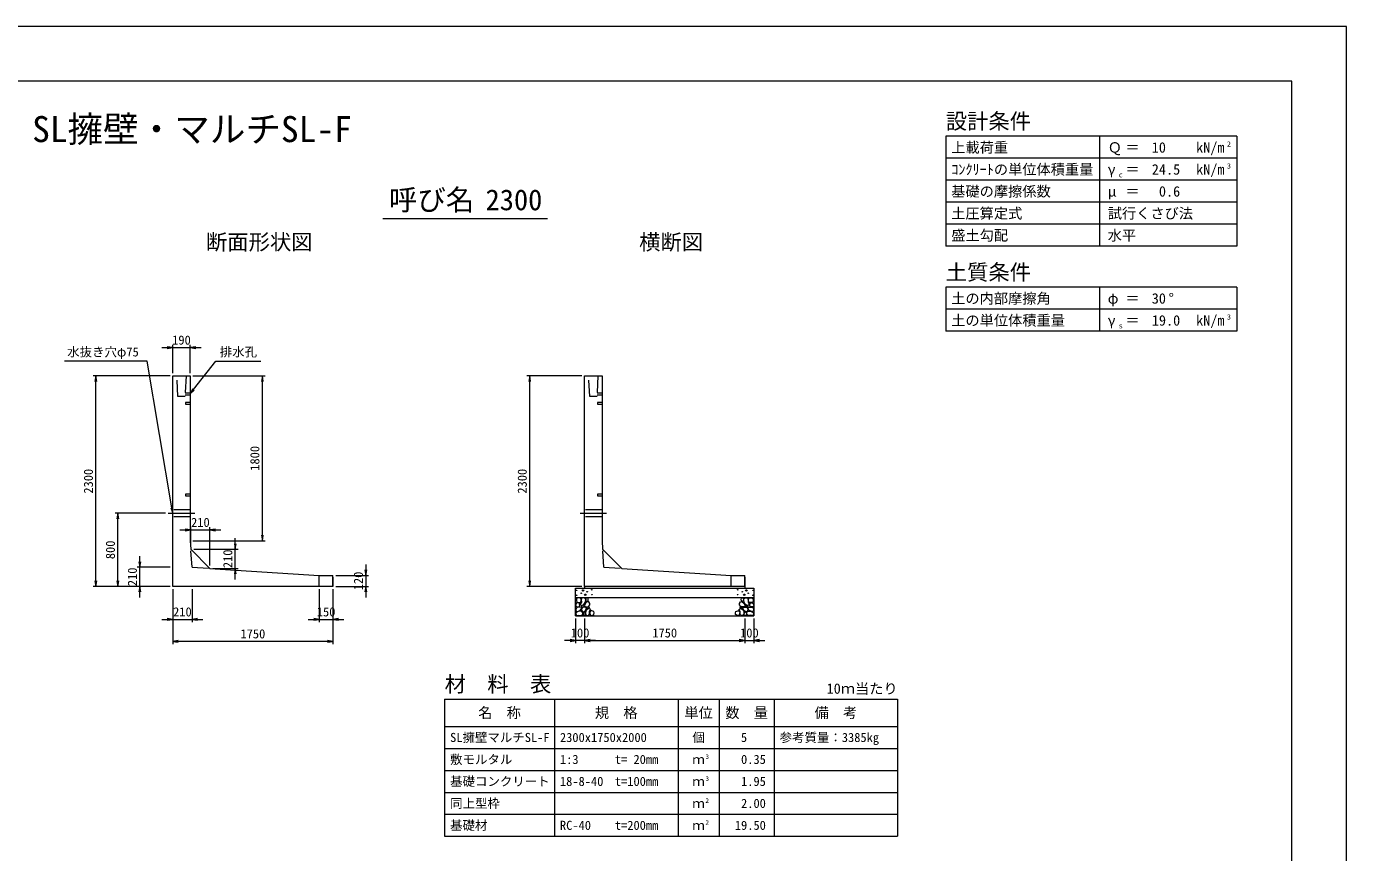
# Model space of a CAD drawing. Units: millimetres at full size, sheet at 1:30. Extents: x 87100 to 112330, y -109759 to -91939.
# Drawn here: x 97906 to 112330, y -100967 to -91939 of the extents above; entities that cross this region are included whole.
import ezdxf
from ezdxf.enums import TextEntityAlignment as Align

# ---------------------------------------------------------------- set-up
doc = ezdxf.new("R2010")
doc.units = ezdxf.units.MM
doc.header["$LTSCALE"] = 30
doc.linetypes.add('CHAIN', pattern=[18.5, 12, -1.5, 3.5, -1.5])
doc.linetypes.add('DASHED_SPACED', pattern=[12, 6, -6])
for name, color, linetype, lineweight in [('D-BMK', 2, 'CHAIN', 13), ('D-DCR-HCHn', 4, 'Continuous', 9), ('D-MTR-FRAM', 7, 'Continuous', 13), ('D-MTR-LINE', 7, 'Continuous', 13), ('D-STR-DIM', 7, 'Continuous', 9), ('D-STR-STRn', 1, 'Continuous', 13), ('D-STR-TXT', 7, 'Continuous', 9), ('D-TTL', 2, 'Continuous', 13), ('D-TTL-FRAM', 2, 'Continuous', 13), ('D-TTL-LINE', 7, 'Continuous', 18), ('D-TTL-TXT', 7, 'Continuous', 13)]:
    doc.layers.add(name, color=color, linetype=linetype, lineweight=lineweight)
doc.layers.add('D-MTR', color=7, linetype='Continuous')
doc.layers.add('D-MTR-TXT', color=7, linetype='Continuous')
doc.styles.add('ＭＳ ゴシック', font='')
doc.styles.get('ＭＳ ゴシック').set_extended_font_data('MS Gothic')

# ---------------------------------------------------------------- blocks, each defined once
blk = doc.blocks.new('open_arrow')
at = {"color": 0, "linetype": 'Continuous', "lineweight": -2}
blk.add_lwpolyline([(7.5, 1.25), (0, 0), (7.5, -1.25)], dxfattribs=at)

msp = doc.modelspace()

# ---------------------------------------------------------------- linework, layer by layer
at = {"layer": 'D-BMK'}
for p, q in [((99455.11, -97258.73), (99745.11, -97258.73)), ((103955.11, -97258.73), (104245.11, -97258.73))]:
    msp.add_line(p, q, dxfattribs=at)
at = {"layer": 'D-DCR-HCHn'}
for points in [[(103956.31, -98187.13), (103935.51, -98182.51), (103917.01, -98191.76), (103914.7, -98212.56), (103919.33, -98228.74), (103942.44, -98235.67), (103958.62, -98235.67), (103965.55, -98224.12), (103965.55, -98198.69)], [(103974.8, -98184.82), (103967.87, -98205.62), (103970.18, -98228.74), (103954, -98254.17), (103974.8, -98265.72), (103997.91, -98254.17), (104011.78, -98235.67), (104016.41, -98205.62), (104011.78, -98189.44), (103997.91, -98182.51)], [(104014.09, -98240.3), (104002.54, -98268.03), (104011.78, -98279.59), (104039.52, -98279.59), (104051.08, -98274.97), (104062.64, -98258.79), (104062.64, -98244.92), (104051.08, -98226.43), (104037.21, -98224.12)], [(104018.72, -98189.44), (104018.72, -98217.18), (104030.27, -98224.12), (104041.83, -98217.18), (104044.14, -98201), (104041.83, -98187.13), (104025.65, -98182.51)], [(105746.13, -98240.3), (105757.68, -98268.03), (105748.44, -98279.59), (105720.7, -98279.59), (105709.14, -98274.97), (105697.58, -98258.79), (105697.58, -98244.92), (105709.14, -98226.43), (105723.01, -98224.12)], [(105741.5, -98189.44), (105741.5, -98217.18), (105729.95, -98224.12), (105718.39, -98217.18), (105716.08, -98201), (105718.39, -98187.13), (105734.57, -98182.51)], [(105785.42, -98184.82), (105792.35, -98205.62), (105790.04, -98228.74), (105806.22, -98254.17), (105785.42, -98265.72), (105762.31, -98254.17), (105748.44, -98235.67), (105743.81, -98205.62), (105748.44, -98189.44), (105762.31, -98182.51)], [(105803.91, -98187.13), (105824.71, -98182.51), (105843.21, -98191.76), (105845.52, -98212.56), (105840.9, -98228.74), (105817.78, -98235.67), (105801.6, -98235.67), (105794.67, -98224.12), (105794.67, -98198.69)], [(103912.39, -98244.92), (103905.46, -98265.72), (103914.7, -98279.59), (103937.82, -98281.9), (103953.6, -98275.13), (103947.06, -98258.79), (103951.69, -98249.54), (103942.44, -98240.3), (103928.57, -98235.67)], [(103956.27, -98321.72), (103973.39, -98296.04), (103971.25, -98289.62), (103947.7, -98283.19), (103926.3, -98285.33), (103911.32, -98298.18), (103909.18, -98313.16), (103911.32, -98328.14), (103928.44, -98332.42)], [(103964.83, -98375.22), (103979.81, -98368.8), (103984.09, -98347.4), (103975.53, -98332.42), (103960.55, -98328.14), (103941.28, -98330.28), (103919.88, -98338.84), (103909.18, -98351.68), (103909.18, -98366.66), (103915.6, -98375.22), (103941.28, -98373.08)], [(103979.42, -98265.72), (103967.87, -98274.97), (103972.49, -98281.9), (103988.67, -98281.9), (103995.6, -98279.59), (104000.23, -98270.35), (103993.29, -98263.41)], [(104016.19, -98321.72), (104026.89, -98296.04), (104018.33, -98285.33), (103992.65, -98285.33), (103981.95, -98289.62), (103971.25, -98304.6), (103971.25, -98317.44), (103981.95, -98334.56), (103994.79, -98336.7)], [(104011.91, -98368.8), (104011.91, -98343.12), (104001.21, -98336.7), (103990.51, -98343.12), (103988.37, -98358.1), (103990.51, -98370.94), (104005.49, -98375.22)], [(104052.58, -98373.08), (104059, -98353.82), (104056.86, -98332.42), (104071.84, -98308.88), (104052.58, -98298.18), (104031.17, -98308.88), (104018.33, -98326), (104014.05, -98353.82), (104018.33, -98368.8), (104031.17, -98375.22)], [(104048.3, -98298.18), (104059, -98289.62), (104054.72, -98283.19), (104039.73, -98283.19), (104033.31, -98285.33), (104029.03, -98293.9), (104035.45, -98300.32)], [(104069.7, -98370.94), (104088.96, -98375.22), (104106.08, -98366.66), (104108.22, -98347.4), (104103.94, -98332.42), (104082.54, -98326), (104067.56, -98326), (104061.14, -98336.7), (104061.14, -98360.24)], [(105690.52, -98370.94), (105671.26, -98375.22), (105654.14, -98366.66), (105652, -98347.4), (105656.28, -98332.42), (105677.68, -98326), (105692.66, -98326), (105699.08, -98336.7), (105699.08, -98360.24)], [(105707.64, -98373.08), (105701.22, -98353.82), (105703.36, -98332.42), (105688.38, -98308.88), (105707.64, -98298.18), (105729.05, -98308.88), (105741.89, -98326), (105746.17, -98353.82), (105741.89, -98368.8), (105729.05, -98375.22)], [(105711.92, -98298.18), (105701.22, -98289.62), (105705.5, -98283.19), (105720.49, -98283.19), (105726.91, -98285.33), (105731.19, -98293.9), (105724.77, -98300.32)], [(105744.03, -98321.72), (105733.33, -98296.04), (105741.89, -98285.33), (105767.57, -98285.33), (105778.27, -98289.62), (105788.97, -98304.6), (105788.97, -98317.44), (105778.27, -98334.56), (105765.43, -98336.7)], [(105748.31, -98368.8), (105748.31, -98343.12), (105759.01, -98336.7), (105769.71, -98343.12), (105771.85, -98358.1), (105769.71, -98370.94), (105754.73, -98375.22)], [(105780.8, -98265.72), (105792.35, -98274.97), (105787.73, -98281.9), (105771.55, -98281.9), (105764.62, -98279.59), (105759.99, -98270.35), (105766.93, -98263.41)], [(105795.39, -98375.22), (105780.41, -98368.8), (105776.13, -98347.4), (105784.69, -98332.42), (105799.67, -98328.14), (105818.94, -98330.28), (105840.34, -98338.84), (105851.04, -98351.68), (105851.04, -98366.66), (105844.62, -98375.22), (105818.94, -98373.08)], [(105803.96, -98321.72), (105786.83, -98296.04), (105788.97, -98289.62), (105812.52, -98283.19), (105833.92, -98285.33), (105848.9, -98298.18), (105851.04, -98313.16), (105848.9, -98328.14), (105831.78, -98332.42)], [(105847.83, -98244.92), (105854.76, -98265.72), (105845.52, -98279.59), (105822.4, -98281.9), (105806.62, -98275.13), (105813.16, -98258.79), (105808.53, -98249.54), (105817.78, -98240.3), (105831.65, -98235.67)]]:
    msp.add_lwpolyline(points, close=True, dxfattribs=at)
for centre, radius in [((103915.84, -98101.3), 3), ((103916.98, -98154.81), 3), ((103967.4, -98132.97), 3), ((103988.45, -98101.3), 7.5), ((104011.77, -98148.76), 7.5), ((104032.82, -98117.09), 3), ((104083.24, -98095.25), 3), ((104084.38, -98148.76), 3), ((105675.84, -98148.76), 3), ((105676.98, -98095.25), 3), ((105727.4, -98117.09), 3), ((105748.45, -98148.76), 7.5), ((105771.77, -98101.3), 7.5), ((105792.82, -98132.97), 3), ((105843.24, -98154.81), 3), ((105844.38, -98101.3), 3)]:
    msp.add_circle(centre, radius, dxfattribs=at)
at = {"layer": 'D-MTR-FRAM'}
for p, q in [((102475.11, -99288.73), (107425.11, -99288.73)), ((102475.11, -99288.73), (102475.11, -100788.73)), ((107425.11, -99288.73), (107425.11, -100788.73)), ((102475.11, -100788.73), (107425.11, -100788.73))]:
    msp.add_line(p, q, dxfattribs=at)
at = {"layer": 'D-MTR-LINE'}
for p, q in [((103675.11, -99288.73), (103675.11, -100788.73)), ((105025.11, -99288.73), (105025.11, -100788.73)), ((105475.11, -99288.73), (105475.11, -100788.73)), ((106075.11, -99288.73), (106075.11, -100788.73)), ((102475.11, -99588.73), (107425.11, -99588.73)), ((102475.11, -99828.73), (107425.11, -99828.73)), ((102475.11, -100068.73), (107425.11, -100068.73)), ((102475.11, -100308.73), (107425.11, -100308.73)), ((102475.11, -100548.73), (107425.11, -100548.73))]:
    msp.add_line(p, q, dxfattribs=at)
at = {"layer": 'D-STR-DIM'}
for p, q in [((99385.11, -95448.73), (99815.11, -95448.73)), ((99505.11, -95728.73), (99505.11, -95418.73)), ((99695.11, -95728.73), (99695.11, -95418.73)), ((99475.11, -95758.73), (98635.11, -95758.73)), ((98665.11, -98058.73), (98665.11, -95758.73)), ((99725.11, -95758.73), (100513.75, -95758.73)), ((100483.75, -97558.73), (100483.75, -95758.73)), ((103975.11, -95758.73), (103375.11, -95758.73)), ((103405.11, -98058.73), (103405.11, -95758.73)), ((99425.11, -97258.73), (98875.11, -97258.73)), ((98905.11, -98058.73), (98905.11, -97258.73)), ((99581.5, -97440.85), (100031.5, -97440.85)), ((99701.5, -97621.44), (99701.5, -97410.85)), ((99911.5, -97831.44), (99911.5, -97410.85)), ((99725.11, -97558.73), (100513.75, -97558.73)), ((99735, -97651.67), (100217.83, -97651.67)), ((100187.83, -97981.44), (100187.83, -97531.67)), ((99145.11, -98178.73), (99145.11, -97728.73)), ((99475.11, -97848.73), (99115.11, -97848.73)), ((99941.5, -97861.44), (100217.83, -97861.44)), ((101285.11, -97938.73), (101645.11, -97938.73)), ((101615.11, -97818.73), (101615.11, -98178.73)), ((99475.11, -98058.73), (98635.11, -98058.73)), ((99475.11, -98058.73), (98875.11, -98058.73)), ((99475.11, -98058.73), (99115.11, -98058.73)), ((101285.11, -98058.73), (101645.11, -98058.73)), ((103975.11, -98058.73), (103375.11, -98058.73)), ((99505.11, -98088.73), (99505.11, -98688.73)), ((99505.11, -98088.73), (99505.11, -98448.73)), ((99715.11, -98088.73), (99715.11, -98448.73)), ((101105.11, -98088.73), (101105.11, -98448.73)), ((101255.11, -98088.73), (101255.11, -98688.73)), ((101255.11, -98088.73), (101255.11, -98448.73)), ((99385.11, -98418.73), (99835.11, -98418.73)), ((100985.11, -98418.73), (101375.11, -98418.73)), ((103905.11, -98408.73), (103905.11, -98678.73)), ((104005.11, -98408.73), (104005.11, -98678.73)), ((104005.11, -98408.73), (104005.11, -98678.73)), ((105755.11, -98408.73), (105755.11, -98678.73)), ((105755.11, -98408.73), (105755.11, -98678.73)), ((105855.11, -98408.73), (105855.11, -98678.73)), ((101255.11, -98658.73), (99505.11, -98658.73)), ((104125.11, -98648.73), (103785.11, -98648.73)), ((104005.11, -98648.73), (105755.11, -98648.73)), ((105635.11, -98648.73), (105975.11, -98648.73))]:
    msp.add_line(p, q, dxfattribs=at)
for points in [[(99505.11, -97258.73), (99495.14, -97199.56), (99225.11, -95596.51)], [(99695.11, -95953.73), (99732.12, -95906.51), (99975.11, -95596.51)]]:
    msp.add_lwpolyline(points, dxfattribs=at)
at = {"layer": 'D-STR-STRn'}
for p, q in [((99505.11, -98058.73), (99505.11, -95758.73)), ((99505.11, -95758.73), (99695.11, -95758.73)), ((99695.11, -95758.73), (99695.11, -97558.73)), ((104005.11, -98058.73), (104005.11, -95758.73)), ((104005.11, -95758.73), (104195.11, -95758.73)), ((104195.11, -95758.73), (104195.11, -97558.73)), ((99695.11, -97558.73), (99701.5, -97651.44)), ((99701.5, -97651.44), (99911.5, -97861.44)), ((104195.11, -97558.73), (104201.5, -97651.44)), ((104201.5, -97651.44), (104411.5, -97861.44)), ((99911.5, -97861.44), (101105.11, -97938.73)), ((101105.11, -97938.73), (101255.11, -97938.73)), ((101105.11, -98058.73), (101105.11, -97938.73)), ((101255.11, -98058.73), (101255.11, -97938.73)), ((104411.5, -97861.44), (105605.11, -97938.73)), ((105605.11, -97938.73), (105755.11, -97938.73)), ((105605.11, -98058.73), (105605.11, -97938.73)), ((105755.11, -98058.73), (105755.11, -97938.73)), ((101255.11, -98058.73), (99505.11, -98058.73)), ((101255.11, -97958.73), (101255.11, -98058.73)), ((103905.11, -98378.73), (103905.11, -98078.73)), ((103905.11, -98078.73), (105855.11, -98078.73)), ((104005.11, -98058.73), (104005.11, -98078.73)), ((105755.11, -98058.73), (104005.11, -98058.73)), ((105755.11, -97958.73), (105755.11, -98058.73)), ((105755.11, -98058.73), (105755.11, -98078.73)), ((105855.11, -98078.73), (105855.11, -98378.73)), ((103905.11, -98178.73), (105855.11, -98178.73)), ((103905.11, -98378.73), (105855.11, -98378.73))]:
    msp.add_line(p, q, dxfattribs=at)
at = {"layer": 'D-STR-STRn', "linetype": 'DASHED_SPACED'}
for p, q in [((99560.11, -95983.73), (99550.11, -95758.73)), ((99650.11, -95758.73), (99640.11, -95983.73)), ((104060.11, -95983.73), (104050.11, -95758.73)), ((104150.11, -95758.73), (104140.11, -95983.73)), ((99640.11, -95983.73), (99560.11, -95983.73)), ((99641, -95963.73), (99695.11, -95963.73)), ((99641.89, -95943.73), (99695.11, -95943.73)), ((104140.11, -95983.73), (104060.11, -95983.73)), ((104141, -95963.73), (104195.11, -95963.73)), ((104141.89, -95943.73), (104195.11, -95943.73)), ((99695.11, -97221.23), (99505.11, -97221.23)), ((99695.11, -97296.23), (99505.11, -97296.23)), ((104195.11, -97221.23), (104005.11, -97221.23)), ((104195.11, -97296.23), (104005.11, -97296.23))]:
    msp.add_line(p, q, dxfattribs=at)
at = {"layer": 'D-STR-STRn', "color": 2, "linetype": 'DASHED_SPACED'}
for p, q in [((99715.11, -97848.73), (99701.5, -97651.44)), ((104215.11, -97848.73), (104201.5, -97651.44)), ((99715.11, -97848.73), (99911.5, -97861.44)), ((104215.11, -97848.73), (104411.5, -97861.44))]:
    msp.add_line(p, q, dxfattribs=at)
at = {"layer": 'D-STR-STRn', "linetype": 'DASHED_SPACED'}
for points in [[(99695.11, -96049.23), (99645.11, -96049.23), (99645.11, -96068.23), (99695.11, -96068.23)], [(104195.11, -96049.23), (104145.11, -96049.23), (104145.11, -96068.23), (104195.11, -96068.23)], [(99695.11, -97049.23), (99645.11, -97049.23), (99645.11, -97068.23), (99695.11, -97068.23)], [(104195.11, -97049.23), (104145.11, -97049.23), (104145.11, -97068.23), (104195.11, -97068.23)]]:
    msp.add_lwpolyline(points, dxfattribs=at)
at = {"layer": 'D-STR-TXT'}
for p, q in [((99225.11, -95596.51), (98322.93, -95596.51)), ((99975.11, -95596.51), (100467.29, -95596.51))]:
    msp.add_line(p, q, dxfattribs=at)
at = {"layer": 'D-TTL'}
for points in [[(87100.11, -109758.73), (112330.11, -109758.73), (112330.11, -91938.73), (87100.11, -91938.73)], [(87700.11, -109158.73), (111730.11, -109158.73), (111730.11, -92538.73), (87700.11, -92538.73)]]:
    msp.add_lwpolyline(points, close=True, dxfattribs=at)
at = {"layer": 'D-TTL-FRAM'}
for p, q in [((111130.11, -93138.73), (107950.11, -93138.73)), ((107950.11, -93138.73), (107950.11, -94338.73)), ((111130.11, -93138.73), (111130.11, -94338.73)), ((111130.11, -94338.73), (107950.11, -94338.73)), ((111130.11, -94788.73), (107950.11, -94788.73)), ((107950.11, -94788.73), (107950.11, -95268.73)), ((111130.11, -94788.73), (111130.11, -95268.73)), ((111130.11, -95268.73), (107950.11, -95268.73))]:
    msp.add_line(p, q, dxfattribs=at)
at = {"layer": 'D-TTL-LINE'}
for p, q in [((109630.11, -93138.73), (109630.11, -94338.73)), ((111130.11, -93378.73), (107950.11, -93378.73)), ((111130.11, -93618.73), (107950.11, -93618.73)), ((111130.11, -93858.73), (107950.11, -93858.73)), ((111130.11, -94098.73), (107950.11, -94098.73)), ((109630.11, -94788.73), (109630.11, -95268.73)), ((111130.11, -95028.73), (107950.11, -95028.73))]:
    msp.add_line(p, q, dxfattribs=at)
at = {"layer": 'D-TTL-TXT'}
msp.add_line((101800.11, -94038.73), (103600.11, -94038.73), dxfattribs=at)

# ---------------------------------------------------------------- block references
at = {"layer": 'D-STR-DIM', "xscale": 8, "yscale": 8}
for p, rotation in [((99505.11, -95448.73), 180), ((98665.11, -95758.73), 270), ((100483.75, -95758.73), 270), ((103405.11, -95758.73), 270), ((99695.11, -95953.73), 51.9), ((99505.11, -97258.73), 99.6), ((98905.11, -97258.73), 270), ((99701.5, -97440.85), 180), ((100483.75, -97558.73), 90), ((100187.83, -97651.67), 90), ((99145.11, -97848.73), 90), ((100187.83, -97861.44), 270), ((101615.11, -97938.73), 90), ((98665.11, -98058.73), 90), ((98905.11, -98058.73), 90), ((99145.11, -98058.73), 270), ((101615.11, -98058.73), 270), ((103405.11, -98058.73), 90), ((99505.11, -98418.73), 180), ((101105.11, -98418.73), 180), ((101255.11, -98658.73), 180), ((103905.11, -98648.73), 180), ((105755.11, -98648.73), 180), ((105755.11, -98648.73), 180)]:
    msp.add_blockref('open_arrow', p, dxfattribs=dict(at, rotation=rotation))
for p in [(99695.11, -95448.73), (99911.5, -97440.85), (99715.11, -98418.73), (101255.11, -98418.73), (99505.11, -98658.73), (104005.11, -98648.73), (104005.11, -98648.73), (105855.11, -98648.73)]:
    msp.add_blockref('open_arrow', p, dxfattribs=at)

# ---------------------------------------------------------------- texts
at = {"layer": 'D-MTR', "style": 'ＭＳ ゴシック'}
msp.add_text('材\u3000料\u3000表', height=170.9, dxfattribs=at).set_placement((102475.11, -99261.5), align=Align.BOTTOM_LEFT)
msp.add_text('10ｍ当たり', height=113.9, dxfattribs=at).set_placement((107425.11, -99265.58), align=Align.BOTTOM_RIGHT)
at = {"layer": 'D-MTR-TXT', "style": 'ＭＳ ゴシック'}
for s, height, p in [('名\u3000称', 113.9, (103075.11, -99438.73)), ('規\u3000格', 113.9, (104350.11, -99438.73)), ('単位', 113.9, (105250.11, -99438.73)), ('数\u3000量', 113.9, (105775.11, -99438.73)), ('備\u3000考', 113.9, (106750.11, -99438.73)), ('個', 99.69, (105250.11, -99708.73)), ('ｍ', 99.69, (105250.11, -99948.73)), ('ｍ', 99.69, (105250.11, -100188.73)), ('ｍ', 99.69, (105250.11, -100428.73)), ('ｍ', 99.69, (105250.11, -100668.73))]:
    msp.add_text(s, height=height, dxfattribs=at).set_placement(p, align=Align.MIDDLE_CENTER)
for s, p in [('SL擁壁マルチSL-F', (102535.11, -99708.73)), ('2300x1750x2000', (103735.11, -99708.73)), ('参考質量：3385kg', (106135.11, -99708.73)), ('敷モルタル', (102535.11, -99948.73)), ('1:3', (103735.11, -99948.73)), ('t= 20mm', (104335.11, -99948.73)), ('基礎コンクリート', (102535.11, -100188.73)), ('18-8-40', (103735.11, -100188.73)), ('t=100mm', (104335.11, -100188.73)), ('同上型枠', (102535.11, -100428.73)), ('基礎材', (102535.11, -100668.73)), ('RC-40', (103735.11, -100668.73)), ('t=200mm', (104335.11, -100668.73))]:
    msp.add_text(s, height=99.69, dxfattribs=at).set_placement(p, align=Align.MIDDLE_LEFT)
for s, p in [('5', (105780.44, -99708.73)), ('0.35', (105985.11, -99948.73)), ('1.95', (105985.11, -100188.73)), ('2.00', (105985.11, -100428.73)), ('19.50', (105985.11, -100668.73))]:
    msp.add_text(s, height=99.69, dxfattribs=at).set_placement(p, align=Align.MIDDLE_RIGHT)
for s, p in [('3', (105325.11, -99958.29)), ('3', (105325.11, -100198.29)), ('2', (105325.11, -100438.29)), ('2', (105325.11, -100678.29))]:
    msp.add_text(s, height=49.84, dxfattribs=at).set_placement(p, align=Align.BOTTOM_LEFT)
at = {"layer": 'D-STR-DIM', "style": 'ＭＳ ゴシック'}
for s, p in [('190', (99600.11, -95366.23)), ('210', (99806.5, -97358.35)), ('210', (99610.11, -98336.23)), ('150', (101180.11, -98336.23)), ('100', (103955.11, -98566.23)), ('1750', (104880.11, -98566.23)), ('100', (105805.11, -98566.23)), ('1750', (100380.11, -98576.23))]:
    msp.add_text(s, height=99.69, dxfattribs=at).set_placement(p, align=Align.MIDDLE_CENTER)
for s, p in [('1800', (100401.25, -96658.73)), ('2300', (98582.61, -96908.73)), ('2300', (103322.61, -96908.73)), ('800', (98822.61, -97658.73)), ('210', (100105.33, -97756.56)), ('210', (99062.61, -97953.73)), ('120', (101532.61, -97998.73))]:
    msp.add_text(s, height=99.69, rotation=90, dxfattribs=at).set_placement(p, align=Align.MIDDLE_CENTER)
at = {"layer": 'D-STR-TXT', "style": 'ＭＳ ゴシック'}
for s, p in [('水抜き穴φ75', (98350.83, -95575.63)), ('排水孔', (100017.91, -95575.63))]:
    msp.add_text(s, height=99.69, dxfattribs=at).set_placement(p, align=Align.BOTTOM_LEFT)
at = {"layer": 'D-TTL-TXT', "style": 'ＭＳ ゴシック'}
for s, height, p in [('SL擁壁・マルチSL-F', 284.8, (99715.11, -93288.73)), ('呼び名', 227.9, (102332.61, -94016.23)), ('2300', 227.9, (103232.61, -94016.23)), ('断面形状図', 170.9, (100450.11, -94431.5)), ('横断図', 170.9, (104950.11, -94431.5))]:
    msp.add_text(s, height=height, dxfattribs=at).set_placement(p, align=Align.BOTTOM_CENTER)
for s, height, p in [('設計条件', 170.9, (107950.11, -93111.5)), ('上載荷重', 113.9, (108010.11, -93352.58)), ('Ｑ', 113.9, (109720.11, -93352.58)), ('＝', 113.9, (109912.11, -93352.58)), ('kN/m', 113.9, (110686.11, -93352.58)), ('2', 56.96, (111022.11, -93269.65)), ('ｺﾝｸﾘｰﾄの単位体積重量', 113.9, (108010.11, -93592.58)), ('kN/m', 113.9, (110686.11, -93592.58)), ('3', 56.96, (111022.11, -93509.65)), ('γ', 113.9, (109720.11, -93592.58)), ('c', 56.96, (109840.11, -93605.65)), ('＝', 113.9, (109912.11, -93592.58)), ('基礎の摩擦係数', 113.9, (108010.11, -93832.58)), ('μ', 113.9, (109720.11, -93832.58)), ('＝', 113.9, (109912.11, -93832.58)), ('土圧算定式', 113.9, (108010.11, -94072.58)), ('試行くさび法', 113.9, (109720.11, -94072.58)), ('盛土勾配', 113.9, (108010.11, -94312.58)), ('水平', 113.9, (109720.11, -94312.58)), ('土質条件', 170.9, (107950.11, -94761.5)), ('土の内部摩擦角', 113.9, (108010.11, -95002.58)), ('φ', 113.9, (109720.11, -95002.58)), ('＝', 113.9, (109912.11, -95002.58)), ('°', 113.9, (110386.11, -95002.58)), ('土の単位体積重量', 113.9, (108010.11, -95242.58)), ('γ', 113.9, (109720.11, -95242.58)), ('s', 56.96, (109840.11, -95255.65)), ('＝', 113.9, (109912.11, -95242.58)), ('kN/m', 113.9, (110686.11, -95242.58)), ('3', 56.96, (111022.11, -95159.65))]:
    msp.add_text(s, height=height, dxfattribs=at).set_placement(p, align=Align.BOTTOM_LEFT)
for s, p in [('10', (110356.11, -93352.58)), ('24.5', (110512.11, -93592.58)), ('0.6', (110512.11, -93832.58)), ('30', (110356.11, -95002.58)), ('19.0', (110512.11, -95242.58))]:
    msp.add_text(s, height=113.9, dxfattribs=at).set_placement(p, align=Align.BOTTOM_RIGHT)

doc.saveas('drawing.dxf')
